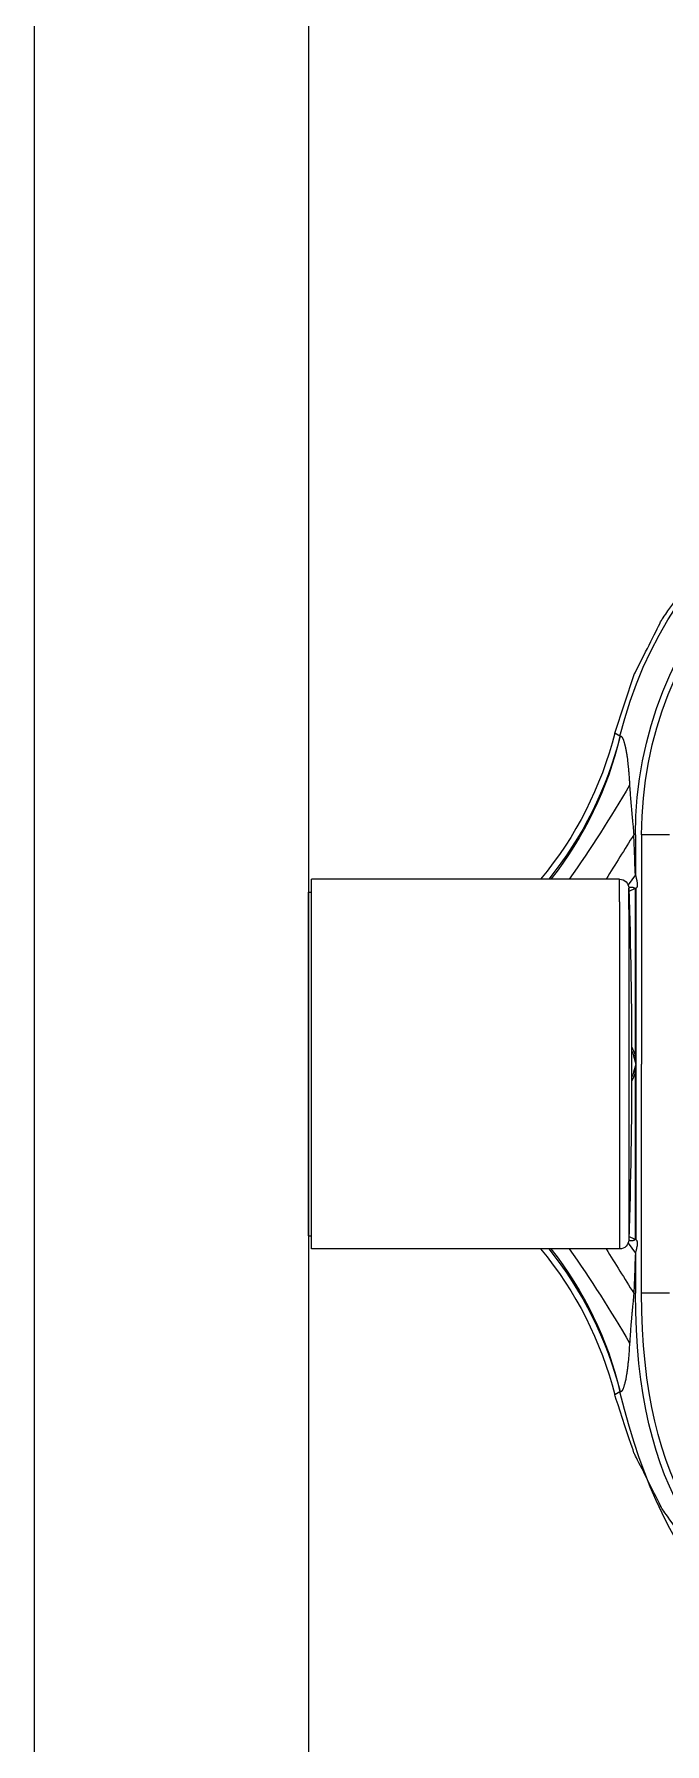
# Model space of a CAD drawing. Header units: millimetres. Extents: x 206 to 837, y 40 to 323.
# Drawn here: x 693.729 to 693.798, y 262.6626 to 262.8493 of the extents above; entities that cross this region are included whole.
import ezdxf

# ---------------------------------------------------------------- set-up
doc = ezdxf.new("R2010")
doc.units = ezdxf.units.MM
doc.layers.add('I-ARQ', color=8, linetype='Continuous', lineweight=0)

msp = doc.modelspace()

# ---------------------------------------------------------------- linework, layer by layer
at = {"layer": 'I-ARQ'}
for p, q in [((693.72903, 263.44682), (693.72903, 262.23682)), ((693.75903, 263.44682), (693.75903, 262.23682))]:
    msp.add_line(p, q, dxfattribs=at)
at = {"layer": 'I-ARQ', "lineweight": 5}
for points, knots in [([(693.79252, 262.77296), (693.79252, 262.77296), (693.79465, 262.77937), (693.79465, 262.77937), (693.79465, 262.77937), (693.79465, 262.77937), (693.79769, 262.7854), (693.79769, 262.7854), (693.79769, 262.7854), (693.79769, 262.7854), (693.80159, 262.79092), (693.80159, 262.79092), (693.80159, 262.79092), (693.80159, 262.79092), (693.80625, 262.79581), (693.80625, 262.79581), (693.80625, 262.79581), (693.80625, 262.79581), (693.81158, 262.79998), (693.81158, 262.79998), (693.81158, 262.79998), (693.81158, 262.79998), (693.81746, 262.80332), (693.81746, 262.80332), (693.81746, 262.80332), (693.81746, 262.80332), (693.82377, 262.80578), (693.82377, 262.80578), (693.82377, 262.80578), (693.82377, 262.80578), (693.83037, 262.80729), (693.83037, 262.80729), (693.83037, 262.80729), (693.83037, 262.80729), (693.83712, 262.80782), (693.83712, 262.80782)], [0, 0, 0, 0, 0.111111, 0.111111, 0.111111, 0.166667, 0.222222, 0.222222, 0.222222, 0.277778, 0.333333, 0.333333, 0.333333, 0.388889, 0.444444, 0.444444, 0.444444, 0.5, 0.555556, 0.555556, 0.555556, 0.611111, 0.666667, 0.666667, 0.666667, 0.722222, 0.777778, 0.777778, 0.777778, 0.833333, 0.888889, 0.888889, 0.888889, 0.944444, 1, 1, 1, 1]), ([(693.79309, 262.77263), (693.79821, 262.79356), (693.81735, 262.808), (693.83888, 262.80716), (693.83888, 262.80716), (693.86041, 262.80632), (693.87838, 262.79044), (693.88185, 262.76918)], [0, 0, 0, 0, 0.5, 0.5, 0.5, 0.75, 1, 1, 1, 1]), ([(693.79479, 262.76187), (693.79479, 262.78392), (693.81172, 262.80228), (693.8337, 262.80406), (693.8337, 262.80406), (693.85567, 262.80584), (693.87534, 262.79046), (693.8789, 262.7687)], [0, 0, 0, 0, 0.5, 0.5, 0.5, 0.75, 1, 1, 1, 1]), ([(693.79546, 262.76187), (693.79546, 262.78347), (693.81197, 262.80149), (693.83349, 262.80337), (693.83349, 262.80337), (693.85501, 262.80526), (693.8744, 262.79038), (693.87815, 262.7691)], [0, 0, 0, 0, 0.5, 0.5, 0.5, 0.75, 1, 1, 1, 1]), ([(693.79309, 262.77263), (693.79309, 262.77263), (693.79309, 262.77261), (693.79309, 262.77261), (693.79309, 262.77261), (693.79309, 262.77261), (693.79309, 262.77261), (693.79309, 262.77261), (693.79309, 262.77261), (693.79309, 262.77261), (693.79309, 262.77261), (693.79309, 262.77261), (693.79309, 262.77261), (693.79309, 262.77261), (693.7931, 262.77261), (693.7931, 262.77261), (693.7931, 262.77261), (693.7931, 262.77261), (693.7931, 262.77261), (693.7931, 262.77261), (693.7931, 262.77261), (693.7931, 262.77261), (693.7931, 262.77261), (693.7931, 262.77261), (693.7931, 262.77261), (693.7931, 262.77261), (693.79311, 262.77261), (693.79311, 262.77261), (693.79311, 262.77261), (693.79311, 262.77261), (693.79311, 262.77262), (693.79311, 262.77262)], [0, 0, 0, 0, 0.125, 0.125, 0.125, 0.1875, 0.25, 0.25, 0.25, 0.3125, 0.375, 0.375, 0.375, 0.4375, 0.5, 0.5, 0.5, 0.5625, 0.625, 0.625, 0.625, 0.6875, 0.75, 0.75, 0.75, 0.8125, 0.875, 0.875, 0.875, 0.9375, 1, 1, 1, 1]), ([(693.79311, 262.77262), (693.79311, 262.77262), (693.79312, 262.77263), (693.79312, 262.77263), (693.79312, 262.77263), (693.79312, 262.77263), (693.79314, 262.77264), (693.79314, 262.77264), (693.79314, 262.77264), (693.79314, 262.77264), (693.79316, 262.77265), (693.79316, 262.77265), (693.79316, 262.77265), (693.79316, 262.77265), (693.79318, 262.77265), (693.79318, 262.77265), (693.79318, 262.77265), (693.79318, 262.77265), (693.7932, 262.77264), (693.7932, 262.77264), (693.7932, 262.77264), (693.7932, 262.77264), (693.79321, 262.77263), (693.79321, 262.77263), (693.79321, 262.77263), (693.79321, 262.77263), (693.79324, 262.77262), (693.79324, 262.77262), (693.79324, 262.77262), (693.79324, 262.77262), (693.79326, 262.7726), (693.79326, 262.7726), (693.79326, 262.7726), (693.79326, 262.7726), (693.79328, 262.77258), (693.79328, 262.77258), (693.79328, 262.77258), (693.79328, 262.77258), (693.7933, 262.77255), (693.7933, 262.77255), (693.7933, 262.77255), (693.7933, 262.77255), (693.79332, 262.77252), (693.79332, 262.77252), (693.79332, 262.77252), (693.79332, 262.77252), (693.79334, 262.77248), (693.79334, 262.77248), (693.79334, 262.77248), (693.79334, 262.77248), (693.79337, 262.77244), (693.79337, 262.77244), (693.79337, 262.77244), (693.79337, 262.77244), (693.79339, 262.7724), (693.79339, 262.7724), (693.79339, 262.7724), (693.79339, 262.7724), (693.79343, 262.7723), (693.79343, 262.7723), (693.79343, 262.7723), (693.79343, 262.7723), (693.79348, 262.77219), (693.79348, 262.77219), (693.79348, 262.77219), (693.79348, 262.77219), (693.79352, 262.77206), (693.79352, 262.77206), (693.79352, 262.77206), (693.79352, 262.77206), (693.79356, 262.77193), (693.79356, 262.77193), (693.79356, 262.77193), (693.79356, 262.77193), (693.7936, 262.77178), (693.7936, 262.77178), (693.7936, 262.77178), (693.7936, 262.77178), (693.79364, 262.77163), (693.79364, 262.77163), (693.79364, 262.77163), (693.79364, 262.77163), (693.79368, 262.77147), (693.79368, 262.77147), (693.79368, 262.77147), (693.79368, 262.77147), (693.79371, 262.7713), (693.79371, 262.7713), (693.79371, 262.7713), (693.79371, 262.7713), (693.79375, 262.77113), (693.79375, 262.77113), (693.79375, 262.77113), (693.79375, 262.77113), (693.79378, 262.77096), (693.79378, 262.77096), (693.79378, 262.77096), (693.79378, 262.77096), (693.79381, 262.77078), (693.79381, 262.77078), (693.79381, 262.77078), (693.79381, 262.77078), (693.79384, 262.77059), (693.79384, 262.77059), (693.79384, 262.77059), (693.79384, 262.77059), (693.79387, 262.77041), (693.79387, 262.77041), (693.79387, 262.77041), (693.79387, 262.77041), (693.79392, 262.77002), (693.79392, 262.77002), (693.79392, 262.77002), (693.79392, 262.77002), (693.79396, 262.76963), (693.79396, 262.76963), (693.79396, 262.76963), (693.79396, 262.76963), (693.794, 262.76923), (693.794, 262.76923), (693.794, 262.76923), (693.794, 262.76923), (693.79404, 262.76882), (693.79404, 262.76882), (693.79404, 262.76882), (693.79404, 262.76882), (693.79408, 262.7684), (693.79408, 262.7684), (693.79408, 262.7684), (693.79408, 262.7684), (693.79412, 262.76775), (693.79412, 262.76775), (693.79412, 262.76775), (693.79412, 262.76775), (693.79415, 262.7673), (693.79415, 262.7673)], [0, 0, 0, 0, 0.029412, 0.029412, 0.029412, 0.044118, 0.058824, 0.058824, 0.058824, 0.073529, 0.088235, 0.088235, 0.088235, 0.102941, 0.117647, 0.117647, 0.117647, 0.132353, 0.147059, 0.147059, 0.147059, 0.161765, 0.176471, 0.176471, 0.176471, 0.191176, 0.205882, 0.205882, 0.205882, 0.220588, 0.235294, 0.235294, 0.235294, 0.25, 0.264706, 0.264706, 0.264706, 0.279412, 0.294118, 0.294118, 0.294118, 0.308824, 0.323529, 0.323529, 0.323529, 0.338235, 0.352941, 0.352941, 0.352941, 0.367647, 0.382353, 0.382353, 0.382353, 0.397059, 0.411765, 0.411765, 0.411765, 0.426471, 0.441176, 0.441176, 0.441176, 0.455882, 0.470588, 0.470588, 0.470588, 0.485294, 0.5, 0.5, 0.5, 0.514706, 0.529412, 0.529412, 0.529412, 0.544118, 0.558824, 0.558824, 0.558824, 0.573529, 0.588235, 0.588235, 0.588235, 0.602941, 0.617647, 0.617647, 0.617647, 0.632353, 0.647059, 0.647059, 0.647059, 0.661765, 0.676471, 0.676471, 0.676471, 0.691176, 0.705882, 0.705882, 0.705882, 0.720588, 0.735294, 0.735294, 0.735294, 0.75, 0.764706, 0.764706, 0.764706, 0.779412, 0.794118, 0.794118, 0.794118, 0.808824, 0.823529, 0.823529, 0.823529, 0.838235, 0.852941, 0.852941, 0.852941, 0.867647, 0.882353, 0.882353, 0.882353, 0.897059, 0.911765, 0.911765, 0.911765, 0.926471, 0.941176, 0.941176, 0.941176, 0.955882, 0.970588, 0.970588, 0.970588, 0.985294, 1, 1, 1, 1]), ([(693.79415, 262.7673), (693.79415, 262.7673), (693.79421, 262.76638), (693.79421, 262.76638), (693.79421, 262.76638), (693.79421, 262.76638), (693.79428, 262.76548), (693.79428, 262.76548), (693.79428, 262.76548), (693.79428, 262.76548), (693.79435, 262.76466), (693.79435, 262.76466), (693.79435, 262.76466), (693.79435, 262.76466), (693.79441, 262.76393), (693.79441, 262.76393), (693.79441, 262.76393), (693.79441, 262.76393), (693.79445, 262.76352), (693.79445, 262.76352), (693.79445, 262.76352), (693.79445, 262.76352), (693.79447, 262.76331), (693.79447, 262.76331), (693.79447, 262.76331), (693.79447, 262.76331), (693.7945, 262.76302), (693.7945, 262.76302), (693.7945, 262.76302), (693.7945, 262.76302), (693.79453, 262.76273), (693.79453, 262.76273), (693.79453, 262.76273), (693.79453, 262.76273), (693.79456, 262.76244), (693.79456, 262.76244), (693.79456, 262.76244), (693.79456, 262.76244), (693.79458, 262.76216), (693.79458, 262.76216), (693.79458, 262.76216), (693.79458, 262.76216), (693.7946, 262.76187), (693.7946, 262.76187)], [0, 0, 0, 0, 0.090909, 0.090909, 0.090909, 0.136364, 0.181818, 0.181818, 0.181818, 0.227273, 0.272727, 0.272727, 0.272727, 0.318182, 0.363636, 0.363636, 0.363636, 0.409091, 0.454545, 0.454545, 0.454545, 0.5, 0.545455, 0.545455, 0.545455, 0.590909, 0.636364, 0.636364, 0.636364, 0.681818, 0.727273, 0.727273, 0.727273, 0.772727, 0.818182, 0.818182, 0.818182, 0.863636, 0.909091, 0.909091, 0.909091, 0.954545, 1, 1, 1, 1]), ([(693.79479, 262.75748), (693.79479, 262.75748), (693.79477, 262.7578), (693.79477, 262.7578), (693.79477, 262.7578), (693.79477, 262.7578), (693.79475, 262.75812), (693.79475, 262.75812), (693.79475, 262.75812), (693.79475, 262.75812), (693.79474, 262.75834), (693.79474, 262.75834), (693.79474, 262.75834), (693.79474, 262.75834), (693.79473, 262.75876), (693.79473, 262.75876), (693.79473, 262.75876), (693.79473, 262.75876), (693.79471, 262.7594), (693.79471, 262.7594), (693.79471, 262.7594), (693.79471, 262.7594), (693.79469, 262.76003), (693.79469, 262.76003), (693.79469, 262.76003), (693.79469, 262.76003), (693.79466, 262.76066), (693.79466, 262.76066), (693.79466, 262.76066), (693.79466, 262.76066), (693.79464, 262.76127), (693.79464, 262.76127), (693.79464, 262.76127), (693.79464, 262.76127), (693.79462, 262.76157), (693.79462, 262.76157), (693.79462, 262.76157), (693.79462, 262.76157), (693.7946, 262.76187), (693.7946, 262.76187)], [0, 0, 0, 0, 0.1, 0.1, 0.1, 0.15, 0.2, 0.2, 0.2, 0.25, 0.3, 0.3, 0.3, 0.35, 0.4, 0.4, 0.4, 0.45, 0.5, 0.5, 0.5, 0.55, 0.6, 0.6, 0.6, 0.65, 0.7, 0.7, 0.7, 0.75, 0.8, 0.8, 0.8, 0.85, 0.9, 0.9, 0.9, 0.95, 1, 1, 1, 1]), ([(693.79479, 262.75748), (693.79479, 262.75748), (693.79488, 262.75711), (693.79488, 262.75711), (693.79488, 262.75711), (693.79488, 262.75711), (693.79492, 262.75691), (693.79492, 262.75691), (693.79492, 262.75691), (693.79492, 262.75691), (693.79495, 262.75678), (693.79495, 262.75678), (693.79495, 262.75678), (693.79495, 262.75678), (693.79497, 262.75664), (693.79497, 262.75664), (693.79497, 262.75664), (693.79497, 262.75664), (693.79498, 262.75655), (693.79498, 262.75655), (693.79498, 262.75655), (693.79498, 262.75655), (693.79499, 262.75646), (693.79499, 262.75646), (693.79499, 262.75646), (693.79499, 262.75646), (693.79499, 262.75642), (693.79499, 262.75642), (693.79499, 262.75642), (693.79499, 262.75642), (693.79499, 262.75637), (693.79499, 262.75637), (693.79499, 262.75637), (693.79499, 262.75637), (693.79499, 262.75632), (693.79499, 262.75632), (693.79499, 262.75632), (693.79499, 262.75632), (693.79498, 262.75628), (693.79498, 262.75628), (693.79498, 262.75628), (693.79498, 262.75628), (693.79497, 262.75623), (693.79497, 262.75623), (693.79497, 262.75623), (693.79497, 262.75623), (693.79496, 262.75619), (693.79496, 262.75619), (693.79496, 262.75619), (693.79496, 262.75619), (693.79494, 262.75615), (693.79494, 262.75615), (693.79494, 262.75615), (693.79494, 262.75615), (693.79492, 262.75611), (693.79492, 262.75611), (693.79492, 262.75611), (693.79492, 262.75611), (693.7949, 262.75607), (693.7949, 262.75607), (693.7949, 262.75607), (693.7949, 262.75607), (693.79487, 262.75604), (693.79487, 262.75604), (693.79487, 262.75604), (693.79487, 262.75604), (693.79486, 262.75603), (693.79486, 262.75603), (693.79486, 262.75603), (693.79486, 262.75603), (693.79484, 262.75601), (693.79484, 262.75601)], [0, 0, 0, 0, 0.055556, 0.055556, 0.055556, 0.083333, 0.111111, 0.111111, 0.111111, 0.138889, 0.166667, 0.166667, 0.166667, 0.194444, 0.222222, 0.222222, 0.222222, 0.25, 0.277778, 0.277778, 0.277778, 0.305556, 0.333333, 0.333333, 0.333333, 0.361111, 0.388889, 0.388889, 0.388889, 0.416667, 0.444444, 0.444444, 0.444444, 0.472222, 0.5, 0.5, 0.5, 0.527778, 0.555556, 0.555556, 0.555556, 0.583333, 0.611111, 0.611111, 0.611111, 0.638889, 0.666667, 0.666667, 0.666667, 0.694444, 0.722222, 0.722222, 0.722222, 0.75, 0.777778, 0.777778, 0.777778, 0.805556, 0.833333, 0.833333, 0.833333, 0.861111, 0.888889, 0.888889, 0.888889, 0.916667, 0.944444, 0.944444, 0.944444, 0.972222, 1, 1, 1, 1]), ([(693.79406, 262.7561), (693.79406, 262.7561), (693.79414, 262.75612), (693.79414, 262.75612), (693.79414, 262.75612), (693.79414, 262.75612), (693.79423, 262.75614), (693.79423, 262.75614), (693.79423, 262.75614), (693.79423, 262.75614), (693.79427, 262.75614), (693.79427, 262.75614), (693.79427, 262.75614), (693.79427, 262.75614), (693.79431, 262.75615), (693.79431, 262.75615), (693.79431, 262.75615), (693.79431, 262.75615), (693.79435, 262.75615), (693.79435, 262.75615), (693.79435, 262.75615), (693.79435, 262.75615), (693.79439, 262.75615), (693.79439, 262.75615), (693.79439, 262.75615), (693.79439, 262.75615), (693.79443, 262.75615), (693.79443, 262.75615), (693.79443, 262.75615), (693.79443, 262.75615), (693.79447, 262.75614), (693.79447, 262.75614), (693.79447, 262.75614), (693.79447, 262.75614), (693.7945, 262.75613), (693.7945, 262.75613), (693.7945, 262.75613), (693.7945, 262.75613), (693.79454, 262.75612), (693.79454, 262.75612), (693.79454, 262.75612), (693.79454, 262.75612), (693.79457, 262.75611), (693.79457, 262.75611), (693.79457, 262.75611), (693.79457, 262.75611), (693.7946, 262.7561), (693.7946, 262.7561), (693.7946, 262.7561), (693.7946, 262.7561), (693.79464, 262.75608), (693.79464, 262.75608), (693.79464, 262.75608), (693.79464, 262.75608), (693.79467, 262.75606), (693.79467, 262.75606), (693.79467, 262.75606), (693.79467, 262.75606), (693.7947, 262.75604), (693.7947, 262.75604), (693.7947, 262.75604), (693.7947, 262.75604), (693.79473, 262.75602), (693.79473, 262.75602), (693.79473, 262.75602), (693.79473, 262.75602), (693.79474, 262.75601), (693.79474, 262.75601)], [0, 0, 0, 0, 0.058824, 0.058824, 0.058824, 0.088235, 0.117647, 0.117647, 0.117647, 0.147059, 0.176471, 0.176471, 0.176471, 0.205882, 0.235294, 0.235294, 0.235294, 0.264706, 0.294118, 0.294118, 0.294118, 0.323529, 0.352941, 0.352941, 0.352941, 0.382353, 0.411765, 0.411765, 0.411765, 0.441176, 0.470588, 0.470588, 0.470588, 0.5, 0.529412, 0.529412, 0.529412, 0.558824, 0.588235, 0.588235, 0.588235, 0.617647, 0.647059, 0.647059, 0.647059, 0.676471, 0.705882, 0.705882, 0.705882, 0.735294, 0.764706, 0.764706, 0.764706, 0.794118, 0.823529, 0.823529, 0.823529, 0.852941, 0.882353, 0.882353, 0.882353, 0.911765, 0.941176, 0.941176, 0.941176, 0.970588, 1, 1, 1, 1]), ([(693.79474, 262.75601), (693.79474, 262.75601), (693.79475, 262.75597), (693.79475, 262.75597), (693.79475, 262.75597), (693.79475, 262.75597), (693.79475, 262.75595), (693.79475, 262.75595), (693.79475, 262.75595), (693.79475, 262.75595), (693.79475, 262.7559), (693.79475, 262.7559), (693.79475, 262.7559), (693.79475, 262.7559), (693.79475, 262.7558), (693.79475, 262.7558), (693.79475, 262.7558), (693.79475, 262.7558), (693.79475, 262.7556), (693.79475, 262.7556), (693.79475, 262.7556), (693.79475, 262.7556), (693.79475, 262.75519), (693.79475, 262.75519), (693.79475, 262.75519), (693.79475, 262.75519), (693.79475, 262.75435), (693.79475, 262.75435), (693.79475, 262.75435), (693.79475, 262.75435), (693.79475, 262.75086), (693.79475, 262.75086), (693.79475, 262.75086), (693.79475, 262.75086), (693.79475, 262.73777), (693.79475, 262.73777)], [0, 0, 0, 0, 0.111111, 0.111111, 0.111111, 0.166667, 0.222222, 0.222222, 0.222222, 0.277778, 0.333333, 0.333333, 0.333333, 0.388889, 0.444444, 0.444444, 0.444444, 0.5, 0.555556, 0.555556, 0.555556, 0.611111, 0.666667, 0.666667, 0.666667, 0.722222, 0.777778, 0.777778, 0.777778, 0.833333, 0.888889, 0.888889, 0.888889, 0.944444, 1, 1, 1, 1]), ([(693.79484, 262.75601), (693.79484, 262.75601), (693.79483, 262.75597), (693.79483, 262.75597), (693.79483, 262.75597), (693.79483, 262.75597), (693.79483, 262.75595), (693.79483, 262.75595), (693.79483, 262.75595), (693.79483, 262.75595), (693.79483, 262.7559), (693.79483, 262.7559), (693.79483, 262.7559), (693.79483, 262.7559), (693.79483, 262.75579), (693.79483, 262.75579), (693.79483, 262.75579), (693.79483, 262.75579), (693.79483, 262.75558), (693.79483, 262.75558), (693.79483, 262.75558), (693.79483, 262.75558), (693.79483, 262.75515), (693.79483, 262.75515), (693.79483, 262.75515), (693.79483, 262.75515), (693.79483, 262.75427), (693.79483, 262.75427), (693.79483, 262.75427), (693.79483, 262.75427), (693.79483, 262.75061), (693.79483, 262.75061), (693.79483, 262.75061), (693.79483, 262.75061), (693.79483, 262.73682), (693.79483, 262.73682)], [0, 0, 0, 0, 0.111111, 0.111111, 0.111111, 0.166667, 0.222222, 0.222222, 0.222222, 0.277778, 0.333333, 0.333333, 0.333333, 0.388889, 0.444444, 0.444444, 0.444444, 0.5, 0.555556, 0.555556, 0.555556, 0.611111, 0.666667, 0.666667, 0.666667, 0.722222, 0.777778, 0.777778, 0.777778, 0.833333, 0.888889, 0.888889, 0.888889, 0.944444, 1, 1, 1, 1]), ([(693.79483, 262.73682), (693.79483, 262.73682), (693.79483, 262.7245), (693.79483, 262.7245), (693.79483, 262.7245), (693.79483, 262.7245), (693.79483, 262.71981), (693.79483, 262.71981), (693.79483, 262.71981), (693.79483, 262.71981), (693.79483, 262.71871), (693.79483, 262.71871), (693.79483, 262.71871), (693.79483, 262.71871), (693.79483, 262.71817), (693.79483, 262.71817), (693.79483, 262.71817), (693.79483, 262.71817), (693.79483, 262.7179), (693.79483, 262.7179), (693.79483, 262.7179), (693.79483, 262.7179), (693.79483, 262.71777), (693.79483, 262.71777), (693.79483, 262.71777), (693.79483, 262.71777), (693.79483, 262.71771), (693.79483, 262.71771), (693.79483, 262.71771), (693.79483, 262.71771), (693.79483, 262.71768), (693.79483, 262.71768), (693.79483, 262.71768), (693.79483, 262.71768), (693.79484, 262.71764), (693.79484, 262.71764)], [0, 0, 0, 0, 0.111111, 0.111111, 0.111111, 0.166667, 0.222222, 0.222222, 0.222222, 0.277778, 0.333333, 0.333333, 0.333333, 0.388889, 0.444444, 0.444444, 0.444444, 0.5, 0.555556, 0.555556, 0.555556, 0.611111, 0.666667, 0.666667, 0.666667, 0.722222, 0.777778, 0.777778, 0.777778, 0.833333, 0.888889, 0.888889, 0.888889, 0.944444, 1, 1, 1, 1]), ([(693.79475, 262.73588), (693.79475, 262.73588), (693.79475, 262.72413), (693.79475, 262.72413), (693.79475, 262.72413), (693.79475, 262.72413), (693.79475, 262.7197), (693.79475, 262.7197), (693.79475, 262.7197), (693.79475, 262.7197), (693.79475, 262.71865), (693.79475, 262.71865), (693.79475, 262.71865), (693.79475, 262.71865), (693.79475, 262.71814), (693.79475, 262.71814), (693.79475, 262.71814), (693.79475, 262.71814), (693.79475, 262.71789), (693.79475, 262.71789), (693.79475, 262.71789), (693.79475, 262.71789), (693.79475, 262.71777), (693.79475, 262.71777), (693.79475, 262.71777), (693.79475, 262.71777), (693.79475, 262.71771), (693.79475, 262.71771), (693.79475, 262.71771), (693.79475, 262.71771), (693.79475, 262.71768), (693.79475, 262.71768), (693.79475, 262.71768), (693.79475, 262.71768), (693.79474, 262.71764), (693.79474, 262.71764)], [0, 0, 0, 0, 0.111111, 0.111111, 0.111111, 0.166667, 0.222222, 0.222222, 0.222222, 0.277778, 0.333333, 0.333333, 0.333333, 0.388889, 0.444444, 0.444444, 0.444444, 0.5, 0.555556, 0.555556, 0.555556, 0.611111, 0.666667, 0.666667, 0.666667, 0.722222, 0.777778, 0.777778, 0.777778, 0.833333, 0.888889, 0.888889, 0.888889, 0.944444, 1, 1, 1, 1]), ([(693.75903, 262.72935), (693.75903, 262.72934), (693.75903, 262.72935), (693.75903, 262.72935), (693.75903, 262.72935), (693.75903, 262.72935), (693.75903, 262.72935), (693.75903, 262.72935), (693.75903, 262.72935), (693.75903, 262.72935), (693.75903, 262.72935), (693.75903, 262.72935), (693.75903, 262.72935), (693.75903, 262.72935), (693.75903, 262.72935), (693.75903, 262.72935), (693.75903, 262.72935), (693.75903, 262.72935), (693.75903, 262.72935), (693.75903, 262.72935), (693.75903, 262.72935), (693.75903, 262.72935), (693.75903, 262.72935), (693.75903, 262.72935), (693.75903, 262.72935), (693.75903, 262.72935), (693.75903, 262.72935), (693.75903, 262.72935), (693.75903, 262.72935), (693.75903, 262.72935), (693.75903, 262.72935), (693.75903, 262.72935), (693.75903, 262.72935), (693.75903, 262.72935), (693.75903, 262.72935), (693.75903, 262.72935)], [0, 0, 0, 0, 0.111111, 0.111111, 0.111111, 0.166667, 0.222222, 0.222222, 0.222222, 0.277778, 0.333333, 0.333333, 0.333333, 0.388889, 0.444444, 0.444444, 0.444444, 0.5, 0.555556, 0.555556, 0.555556, 0.611111, 0.666667, 0.666667, 0.666667, 0.722222, 0.777778, 0.777778, 0.777778, 0.833333, 0.888889, 0.888889, 0.888889, 0.944444, 1, 1, 1, 1]), ([(693.79474, 262.71764), (693.79474, 262.71764), (693.79473, 262.71763), (693.79473, 262.71763), (693.79473, 262.71763), (693.79473, 262.71763), (693.7947, 262.71761), (693.7947, 262.71761), (693.7947, 262.71761), (693.7947, 262.71761), (693.79466, 262.71758), (693.79466, 262.71758), (693.79466, 262.71758), (693.79466, 262.71758), (693.79463, 262.71756), (693.79463, 262.71756), (693.79463, 262.71756), (693.79463, 262.71756), (693.79459, 262.71754), (693.79459, 262.71754), (693.79459, 262.71754), (693.79459, 262.71754), (693.79455, 262.71753), (693.79455, 262.71753), (693.79455, 262.71753), (693.79455, 262.71753), (693.79451, 262.71751), (693.79451, 262.71751), (693.79451, 262.71751), (693.79451, 262.71751), (693.79447, 262.71751), (693.79447, 262.71751), (693.79447, 262.71751), (693.79447, 262.71751), (693.79443, 262.7175), (693.79443, 262.7175), (693.79443, 262.7175), (693.79443, 262.7175), (693.79439, 262.7175), (693.79439, 262.7175), (693.79439, 262.7175), (693.79439, 262.7175), (693.79434, 262.7175), (693.79434, 262.7175), (693.79434, 262.7175), (693.79434, 262.7175), (693.7943, 262.7175), (693.7943, 262.7175), (693.7943, 262.7175), (693.7943, 262.7175), (693.79425, 262.71751), (693.79425, 262.71751), (693.79425, 262.71751), (693.79425, 262.71751), (693.7942, 262.71752), (693.7942, 262.71752), (693.7942, 262.71752), (693.7942, 262.71752), (693.7941, 262.71754), (693.7941, 262.71754), (693.7941, 262.71754), (693.7941, 262.71754), (693.79406, 262.71755), (693.79406, 262.71755)], [0, 0, 0, 0, 0.0625, 0.0625, 0.0625, 0.09375, 0.125, 0.125, 0.125, 0.15625, 0.1875, 0.1875, 0.1875, 0.21875, 0.25, 0.25, 0.25, 0.28125, 0.3125, 0.3125, 0.3125, 0.34375, 0.375, 0.375, 0.375, 0.40625, 0.4375, 0.4375, 0.4375, 0.46875, 0.5, 0.5, 0.5, 0.53125, 0.5625, 0.5625, 0.5625, 0.59375, 0.625, 0.625, 0.625, 0.65625, 0.6875, 0.6875, 0.6875, 0.71875, 0.75, 0.75, 0.75, 0.78125, 0.8125, 0.8125, 0.8125, 0.84375, 0.875, 0.875, 0.875, 0.90625, 0.9375, 0.9375, 0.9375, 0.96875, 1, 1, 1, 1]), ([(693.79479, 262.71617), (693.79479, 262.71617), (693.79477, 262.71585), (693.79477, 262.71585), (693.79477, 262.71585), (693.79477, 262.71585), (693.79475, 262.71552), (693.79475, 262.71552), (693.79475, 262.71552), (693.79475, 262.71552), (693.79474, 262.71531), (693.79474, 262.71531), (693.79474, 262.71531), (693.79474, 262.71531), (693.79473, 262.71488), (693.79473, 262.71488), (693.79473, 262.71488), (693.79473, 262.71488), (693.79471, 262.71425), (693.79471, 262.71425), (693.79471, 262.71425), (693.79471, 262.71425), (693.79469, 262.71362), (693.79469, 262.71362), (693.79469, 262.71362), (693.79469, 262.71362), (693.79466, 262.71299), (693.79466, 262.71299), (693.79466, 262.71299), (693.79466, 262.71299), (693.79464, 262.71237), (693.79464, 262.71237), (693.79464, 262.71237), (693.79464, 262.71237), (693.79462, 262.71208), (693.79462, 262.71208), (693.79462, 262.71208), (693.79462, 262.71208), (693.7946, 262.71178), (693.7946, 262.71178)], [0, 0, 0, 0, 0.1, 0.1, 0.1, 0.15, 0.2, 0.2, 0.2, 0.25, 0.3, 0.3, 0.3, 0.35, 0.4, 0.4, 0.4, 0.45, 0.5, 0.5, 0.5, 0.55, 0.6, 0.6, 0.6, 0.65, 0.7, 0.7, 0.7, 0.75, 0.8, 0.8, 0.8, 0.85, 0.9, 0.9, 0.9, 0.95, 1, 1, 1, 1]), ([(693.79484, 262.71764), (693.79484, 262.71764), (693.79487, 262.71761), (693.79487, 262.71761), (693.79487, 262.71761), (693.79487, 262.71761), (693.79489, 262.71758), (693.79489, 262.71758), (693.79489, 262.71758), (693.79489, 262.71758), (693.79492, 262.71755), (693.79492, 262.71755), (693.79492, 262.71755), (693.79492, 262.71755), (693.79493, 262.71751), (693.79493, 262.71751), (693.79493, 262.71751), (693.79493, 262.71751), (693.79495, 262.71747), (693.79495, 262.71747), (693.79495, 262.71747), (693.79495, 262.71747), (693.79496, 262.71743), (693.79496, 262.71743), (693.79496, 262.71743), (693.79496, 262.71743), (693.79497, 262.71739), (693.79497, 262.71739), (693.79497, 262.71739), (693.79497, 262.71739), (693.79498, 262.71735), (693.79498, 262.71735), (693.79498, 262.71735), (693.79498, 262.71735), (693.79499, 262.71731), (693.79499, 262.71731), (693.79499, 262.71731), (693.79499, 262.71731), (693.79499, 262.71727), (693.79499, 262.71727), (693.79499, 262.71727), (693.79499, 262.71727), (693.79499, 262.71718), (693.79499, 262.71718), (693.79499, 262.71718), (693.79499, 262.71718), (693.79498, 262.7171), (693.79498, 262.7171), (693.79498, 262.7171), (693.79498, 262.7171), (693.79497, 262.71701), (693.79497, 262.71701), (693.79497, 262.71701), (693.79497, 262.71701), (693.79496, 262.71693), (693.79496, 262.71693), (693.79496, 262.71693), (693.79496, 262.71693), (693.79494, 262.71685), (693.79494, 262.71685), (693.79494, 262.71685), (693.79494, 262.71685), (693.79491, 262.71669), (693.79491, 262.71669), (693.79491, 262.71669), (693.79491, 262.71669), (693.79486, 262.71646), (693.79486, 262.71646), (693.79486, 262.71646), (693.79486, 262.71646), (693.79479, 262.71617), (693.79479, 262.71617)], [0, 0, 0, 0, 0.055556, 0.055556, 0.055556, 0.083333, 0.111111, 0.111111, 0.111111, 0.138889, 0.166667, 0.166667, 0.166667, 0.194444, 0.222222, 0.222222, 0.222222, 0.25, 0.277778, 0.277778, 0.277778, 0.305556, 0.333333, 0.333333, 0.333333, 0.361111, 0.388889, 0.388889, 0.388889, 0.416667, 0.444444, 0.444444, 0.444444, 0.472222, 0.5, 0.5, 0.5, 0.527778, 0.555556, 0.555556, 0.555556, 0.583333, 0.611111, 0.611111, 0.611111, 0.638889, 0.666667, 0.666667, 0.666667, 0.694444, 0.722222, 0.722222, 0.722222, 0.75, 0.777778, 0.777778, 0.777778, 0.805556, 0.833333, 0.833333, 0.833333, 0.861111, 0.888889, 0.888889, 0.888889, 0.916667, 0.944444, 0.944444, 0.944444, 0.972222, 1, 1, 1, 1]), ([(693.7946, 262.71178), (693.7946, 262.71178), (693.79458, 262.71149), (693.79458, 262.71149), (693.79458, 262.71149), (693.79458, 262.71149), (693.79456, 262.7112), (693.79456, 262.7112), (693.79456, 262.7112), (693.79456, 262.7112), (693.79453, 262.71092), (693.79453, 262.71092), (693.79453, 262.71092), (693.79453, 262.71092), (693.7945, 262.71063), (693.7945, 262.71063), (693.7945, 262.71063), (693.7945, 262.71063), (693.79447, 262.71034), (693.79447, 262.71034), (693.79447, 262.71034), (693.79447, 262.71034), (693.79445, 262.71013), (693.79445, 262.71013), (693.79445, 262.71013), (693.79445, 262.71013), (693.79441, 262.70971), (693.79441, 262.70971), (693.79441, 262.70971), (693.79441, 262.70971), (693.79435, 262.70899), (693.79435, 262.70899), (693.79435, 262.70899), (693.79435, 262.70899), (693.79428, 262.70816), (693.79428, 262.70816), (693.79428, 262.70816), (693.79428, 262.70816), (693.79421, 262.70727), (693.79421, 262.70727), (693.79421, 262.70727), (693.79421, 262.70727), (693.79415, 262.70634), (693.79415, 262.70634)], [0, 0, 0, 0, 0.090909, 0.090909, 0.090909, 0.136364, 0.181818, 0.181818, 0.181818, 0.227273, 0.272727, 0.272727, 0.272727, 0.318182, 0.363636, 0.363636, 0.363636, 0.409091, 0.454545, 0.454545, 0.454545, 0.5, 0.545455, 0.545455, 0.545455, 0.590909, 0.636364, 0.636364, 0.636364, 0.681818, 0.727273, 0.727273, 0.727273, 0.772727, 0.818182, 0.818182, 0.818182, 0.863636, 0.909091, 0.909091, 0.909091, 0.954545, 1, 1, 1, 1]), ([(693.8789, 262.70495), (693.87534, 262.68319), (693.85567, 262.6678), (693.8337, 262.66958), (693.8337, 262.66958), (693.81172, 262.67137), (693.79479, 262.68973), (693.79479, 262.71178)], [0, 0, 0, 0, 0.5, 0.5, 0.5, 0.75, 1, 1, 1, 1]), ([(693.87815, 262.70454), (693.8744, 262.68327), (693.85501, 262.66839), (693.83349, 262.67027), (693.83349, 262.67027), (693.81197, 262.67215), (693.79546, 262.69017), (693.79546, 262.71178)], [0, 0, 0, 0, 0.5, 0.5, 0.5, 0.75, 1, 1, 1, 1]), ([(693.79415, 262.70634), (693.79415, 262.70634), (693.79411, 262.70568), (693.79411, 262.70568), (693.79411, 262.70568), (693.79411, 262.70568), (693.79406, 262.70504), (693.79406, 262.70504), (693.79406, 262.70504), (693.79406, 262.70504), (693.79402, 262.70462), (693.79402, 262.70462), (693.79402, 262.70462), (693.79402, 262.70462), (693.79398, 262.70422), (693.79398, 262.70422), (693.79398, 262.70422), (693.79398, 262.70422), (693.79394, 262.70382), (693.79394, 262.70382), (693.79394, 262.70382), (693.79394, 262.70382), (693.79389, 262.70343), (693.79389, 262.70343), (693.79389, 262.70343), (693.79389, 262.70343), (693.79387, 262.70324), (693.79387, 262.70324), (693.79387, 262.70324), (693.79387, 262.70324), (693.79384, 262.70305), (693.79384, 262.70305), (693.79384, 262.70305), (693.79384, 262.70305), (693.79381, 262.70287), (693.79381, 262.70287), (693.79381, 262.70287), (693.79381, 262.70287), (693.79378, 262.70269), (693.79378, 262.70269), (693.79378, 262.70269), (693.79378, 262.70269), (693.79375, 262.70251), (693.79375, 262.70251), (693.79375, 262.70251), (693.79375, 262.70251), (693.79372, 262.70234), (693.79372, 262.70234), (693.79372, 262.70234), (693.79372, 262.70234), (693.79368, 262.70218), (693.79368, 262.70218), (693.79368, 262.70218), (693.79368, 262.70218), (693.79364, 262.70202), (693.79364, 262.70202), (693.79364, 262.70202), (693.79364, 262.70202), (693.7936, 262.70186), (693.7936, 262.70186), (693.7936, 262.70186), (693.7936, 262.70186), (693.79356, 262.70172), (693.79356, 262.70172), (693.79356, 262.70172), (693.79356, 262.70172), (693.79352, 262.70158), (693.79352, 262.70158), (693.79352, 262.70158), (693.79352, 262.70158), (693.79348, 262.70146), (693.79348, 262.70146), (693.79348, 262.70146), (693.79348, 262.70146), (693.79343, 262.70135), (693.79343, 262.70135), (693.79343, 262.70135), (693.79343, 262.70135), (693.79339, 262.70125), (693.79339, 262.70125), (693.79339, 262.70125), (693.79339, 262.70125), (693.79337, 262.7012), (693.79337, 262.7012), (693.79337, 262.7012), (693.79337, 262.7012), (693.79334, 262.70116), (693.79334, 262.70116), (693.79334, 262.70116), (693.79334, 262.70116), (693.79332, 262.70113), (693.79332, 262.70113), (693.79332, 262.70113), (693.79332, 262.70113), (693.7933, 262.70109), (693.7933, 262.70109), (693.7933, 262.70109), (693.7933, 262.70109), (693.79328, 262.70107), (693.79328, 262.70107), (693.79328, 262.70107), (693.79328, 262.70107), (693.79326, 262.70104), (693.79326, 262.70104), (693.79326, 262.70104), (693.79326, 262.70104), (693.79324, 262.70103), (693.79324, 262.70103), (693.79324, 262.70103), (693.79324, 262.70103), (693.79322, 262.70101), (693.79322, 262.70101), (693.79322, 262.70101), (693.79322, 262.70101), (693.7932, 262.701), (693.7932, 262.701), (693.7932, 262.701), (693.7932, 262.701), (693.79318, 262.701), (693.79318, 262.701), (693.79318, 262.701), (693.79318, 262.701), (693.79316, 262.701), (693.79316, 262.701), (693.79316, 262.701), (693.79316, 262.701), (693.79314, 262.701), (693.79314, 262.701), (693.79314, 262.701), (693.79314, 262.701), (693.79312, 262.70101), (693.79312, 262.70101), (693.79312, 262.70101), (693.79312, 262.70101), (693.79311, 262.70103), (693.79311, 262.70103)], [0, 0, 0, 0, 0.029412, 0.029412, 0.029412, 0.044118, 0.058824, 0.058824, 0.058824, 0.073529, 0.088235, 0.088235, 0.088235, 0.102941, 0.117647, 0.117647, 0.117647, 0.132353, 0.147059, 0.147059, 0.147059, 0.161765, 0.176471, 0.176471, 0.176471, 0.191176, 0.205882, 0.205882, 0.205882, 0.220588, 0.235294, 0.235294, 0.235294, 0.25, 0.264706, 0.264706, 0.264706, 0.279412, 0.294118, 0.294118, 0.294118, 0.308824, 0.323529, 0.323529, 0.323529, 0.338235, 0.352941, 0.352941, 0.352941, 0.367647, 0.382353, 0.382353, 0.382353, 0.397059, 0.411765, 0.411765, 0.411765, 0.426471, 0.441176, 0.441176, 0.441176, 0.455882, 0.470588, 0.470588, 0.470588, 0.485294, 0.5, 0.5, 0.5, 0.514706, 0.529412, 0.529412, 0.529412, 0.544118, 0.558824, 0.558824, 0.558824, 0.573529, 0.588235, 0.588235, 0.588235, 0.602941, 0.617647, 0.617647, 0.617647, 0.632353, 0.647059, 0.647059, 0.647059, 0.661765, 0.676471, 0.676471, 0.676471, 0.691176, 0.705882, 0.705882, 0.705882, 0.720588, 0.735294, 0.735294, 0.735294, 0.75, 0.764706, 0.764706, 0.764706, 0.779412, 0.794118, 0.794118, 0.794118, 0.808824, 0.823529, 0.823529, 0.823529, 0.838235, 0.852941, 0.852941, 0.852941, 0.867647, 0.882353, 0.882353, 0.882353, 0.897059, 0.911765, 0.911765, 0.911765, 0.926471, 0.941176, 0.941176, 0.941176, 0.955882, 0.970588, 0.970588, 0.970588, 0.985294, 1, 1, 1, 1]), ([(693.88185, 262.70447), (693.87838, 262.6832), (693.86041, 262.66732), (693.83888, 262.66649), (693.83888, 262.66649), (693.81735, 262.66565), (693.79821, 262.68009), (693.79309, 262.70102)], [0, 0, 0, 0, 0.5, 0.5, 0.5, 0.75, 1, 1, 1, 1]), ([(693.83712, 262.66582), (693.83712, 262.66582), (693.83037, 262.66636), (693.83037, 262.66636), (693.83037, 262.66636), (693.83037, 262.66636), (693.82377, 262.66787), (693.82377, 262.66787), (693.82377, 262.66787), (693.82377, 262.66787), (693.81746, 262.67032), (693.81746, 262.67032), (693.81746, 262.67032), (693.81746, 262.67032), (693.81158, 262.67367), (693.81158, 262.67367), (693.81158, 262.67367), (693.81158, 262.67367), (693.80625, 262.67783), (693.80625, 262.67783), (693.80625, 262.67783), (693.80625, 262.67783), (693.80159, 262.68273), (693.80159, 262.68273), (693.80159, 262.68273), (693.80159, 262.68273), (693.79769, 262.68825), (693.79769, 262.68825), (693.79769, 262.68825), (693.79769, 262.68825), (693.79465, 262.69428), (693.79465, 262.69428), (693.79465, 262.69428), (693.79465, 262.69428), (693.79252, 262.70069), (693.79252, 262.70069)], [0, 0, 0, 0, 0.111111, 0.111111, 0.111111, 0.166667, 0.222222, 0.222222, 0.222222, 0.277778, 0.333333, 0.333333, 0.333333, 0.388889, 0.444444, 0.444444, 0.444444, 0.5, 0.555556, 0.555556, 0.555556, 0.611111, 0.666667, 0.666667, 0.666667, 0.722222, 0.777778, 0.777778, 0.777778, 0.833333, 0.888889, 0.888889, 0.888889, 0.944444, 1, 1, 1, 1]), ([(693.79311, 262.70103), (693.79311, 262.70103), (693.7931, 262.70103), (693.7931, 262.70103), (693.7931, 262.70103), (693.7931, 262.70103), (693.7931, 262.70104), (693.7931, 262.70104), (693.7931, 262.70104), (693.7931, 262.70104), (693.7931, 262.70104), (693.7931, 262.70104), (693.7931, 262.70104), (693.7931, 262.70104), (693.7931, 262.70104), (693.7931, 262.70104), (693.7931, 262.70104), (693.7931, 262.70104), (693.79309, 262.70104), (693.79309, 262.70104), (693.79309, 262.70104), (693.79309, 262.70104), (693.79309, 262.70103), (693.79309, 262.70103), (693.79309, 262.70103), (693.79309, 262.70103), (693.79309, 262.70103), (693.79309, 262.70103), (693.79309, 262.70103), (693.79309, 262.70103), (693.79309, 262.70102), (693.79309, 262.70102)], [0, 0, 0, 0, 0.125, 0.125, 0.125, 0.1875, 0.25, 0.25, 0.25, 0.3125, 0.375, 0.375, 0.375, 0.4375, 0.5, 0.5, 0.5, 0.5625, 0.625, 0.625, 0.625, 0.6875, 0.75, 0.75, 0.75, 0.8125, 0.875, 0.875, 0.875, 0.9375, 1, 1, 1, 1])]:
    msp.add_open_spline(points, degree=3, knots=knots, dxfattribs=at)
for points in [[(693.79252, 262.77296), (693.79104, 262.7671), (693.78827, 262.76165), (693.78441, 262.75701)], [(693.79309, 262.77263), (693.79167, 262.76691), (693.78901, 262.76158), (693.7853, 262.75701)], [(693.79311, 262.77262), (693.79175, 262.76693), (693.78917, 262.7616), (693.78555, 262.75701)], [(693.79309, 262.77263), (693.79309, 262.77263), (693.79252, 262.77296), (693.79252, 262.77296)], [(693.79309, 262.77262), (693.79309, 262.77262), (693.79311, 262.77262), (693.79311, 262.77262)], [(693.7931, 262.77261), (693.7931, 262.77261), (693.7931, 262.77263), (693.7931, 262.77263)], [(693.79415, 262.7673), (693.7921, 262.76377), (693.7899, 262.76034), (693.78753, 262.75701)], [(693.7946, 262.76187), (693.7936, 262.76025), (693.79258, 262.75863), (693.79157, 262.75701)], [(693.79479, 262.76187), (693.79479, 262.76187), (693.79479, 262.75936), (693.79479, 262.75936)], [(693.79546, 262.76187), (693.79546, 262.76187), (693.79546, 262.73682), (693.79546, 262.73682)], [(693.79852, 262.76187), (693.79852, 262.76187), (693.79546, 262.76187), (693.79546, 262.76187)], [(693.79479, 262.75936), (693.79479, 262.75936), (693.79479, 262.75748), (693.79479, 262.75748)], [(693.79479, 262.75748), (693.79479, 262.75748), (693.79398, 262.75639), (693.79398, 262.75639)], [(693.75903, 262.73682), (693.75903, 262.73682), (693.75903, 262.75561), (693.75903, 262.75561)], [(693.75903, 262.75561), (693.75903, 262.75561), (693.75935, 262.75561), (693.75935, 262.75561)], [(693.75935, 262.75454), (693.75935, 262.75454), (693.75935, 262.75701), (693.75935, 262.75701)], [(693.79306, 262.75701), (693.79306, 262.75701), (693.75935, 262.75701), (693.75935, 262.75701)], [(693.79306, 262.75454), (693.79306, 262.75454), (693.79306, 262.75701), (693.79306, 262.75701)], [(693.79306, 262.75701), (693.7936, 262.75701), (693.79404, 262.75658), (693.79406, 262.75604)], [(693.79406, 262.75369), (693.79406, 262.75369), (693.79406, 262.75604), (693.79406, 262.75604)], [(693.79406, 262.75604), (693.79426, 262.74964), (693.79437, 262.74323), (693.79437, 262.73682)], [(693.79474, 262.75601), (693.79474, 262.75601), (693.79407, 262.75567), (693.79407, 262.75567)], [(693.79484, 262.75601), (693.79484, 262.75601), (693.79474, 262.75601), (693.79474, 262.75601)], [(693.75935, 262.71663), (693.75935, 262.71663), (693.75935, 262.75454), (693.75935, 262.75454)], [(693.79306, 262.75454), (693.79306, 262.75454), (693.79306, 262.71663), (693.79306, 262.71663)], [(693.79406, 262.75369), (693.79406, 262.75369), (693.79406, 262.71761), (693.79406, 262.71761)], [(693.75903, 262.75256), (693.75903, 262.75256), (693.75903, 262.7443), (693.75903, 262.7443)], [(693.79436, 262.73873), (693.79453, 262.73842), (693.79466, 262.7381), (693.79475, 262.73777)], [(693.75903, 262.71804), (693.75903, 262.71804), (693.75903, 262.73682), (693.75903, 262.73682)], [(693.79437, 262.73682), (693.79437, 262.73042), (693.79426, 262.72401), (693.79406, 262.71761)], [(693.79437, 262.73831), (693.79445, 262.73812), (693.79453, 262.73792), (693.79458, 262.73772)], [(693.79475, 262.73777), (693.79475, 262.73777), (693.79458, 262.73772), (693.79458, 262.73772)], [(693.79458, 262.73772), (693.79458, 262.73772), (693.79483, 262.73682), (693.79483, 262.73682)], [(693.79483, 262.73682), (693.79483, 262.73682), (693.79458, 262.73592), (693.79458, 262.73592)], [(693.79475, 262.73777), (693.79475, 262.73777), (693.79483, 262.73682), (693.79483, 262.73682)], [(693.79483, 262.73682), (693.79483, 262.73682), (693.79475, 262.73588), (693.79475, 262.73588)], [(693.79546, 262.71178), (693.79546, 262.71178), (693.79546, 262.73682), (693.79546, 262.73682)], [(693.79475, 262.73588), (693.79466, 262.73554), (693.79453, 262.73522), (693.79436, 262.73491)], [(693.79458, 262.73592), (693.79453, 262.73572), (693.79445, 262.73553), (693.79437, 262.73534)], [(693.79475, 262.73588), (693.79475, 262.73588), (693.79458, 262.73592), (693.79458, 262.73592)], [(693.75903, 262.71804), (693.75903, 262.71804), (693.75935, 262.71804), (693.75935, 262.71804)], [(693.79306, 262.71663), (693.79306, 262.71663), (693.75935, 262.71663), (693.75935, 262.71663)], [(693.78441, 262.71663), (693.78827, 262.71199), (693.79104, 262.70654), (693.79252, 262.70069)], [(693.7853, 262.71663), (693.78901, 262.71206), (693.79167, 262.70673), (693.79309, 262.70102)], [(693.78555, 262.71664), (693.78917, 262.71205), (693.79175, 262.70672), (693.79311, 262.70103)], [(693.78753, 262.71663), (693.7899, 262.71331), (693.7921, 262.70987), (693.79415, 262.70634)], [(693.79157, 262.71663), (693.79258, 262.71502), (693.7936, 262.7134), (693.7946, 262.71178)], [(693.79406, 262.71761), (693.79404, 262.71706), (693.7936, 262.71663), (693.79306, 262.71663)], [(693.79398, 262.71725), (693.79398, 262.71725), (693.79479, 262.71617), (693.79479, 262.71617)], [(693.79474, 262.71764), (693.79474, 262.71764), (693.79407, 262.71798), (693.79407, 262.71798)], [(693.79484, 262.71764), (693.79484, 262.71764), (693.79474, 262.71764), (693.79474, 262.71764)], [(693.79479, 262.71617), (693.79479, 262.71617), (693.79479, 262.71428), (693.79479, 262.71428)], [(693.79479, 262.71428), (693.79479, 262.71428), (693.79479, 262.71178), (693.79479, 262.71178)], [(693.79852, 262.71178), (693.79852, 262.71178), (693.79546, 262.71178), (693.79546, 262.71178)], [(693.79309, 262.70102), (693.79309, 262.70102), (693.79252, 262.70069), (693.79252, 262.70069)], [(693.79309, 262.70103), (693.79309, 262.70103), (693.79311, 262.70103), (693.79311, 262.70103)], [(693.7931, 262.70101), (693.7931, 262.70101), (693.7931, 262.70104), (693.7931, 262.70104)]]:
    msp.add_open_spline(points, degree=3, dxfattribs=at)

doc.saveas('drawing.dxf')
